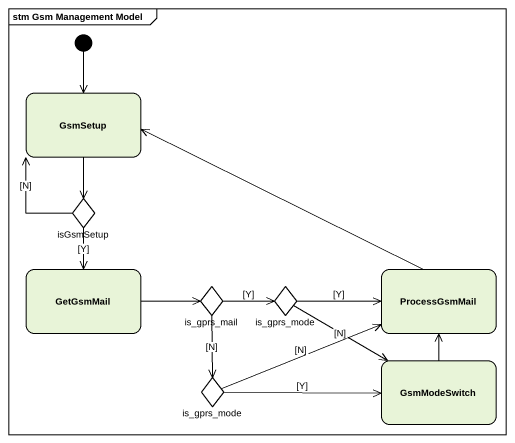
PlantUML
@startuml
mainframe stm Gsm Management Model
hide empty description
state GsmSetup
state isGsmSetup <<choice>>
state GetGsmMail
state is_gprs_mail <<choice>>
state is_gprs_mode <<choice>>
state ProcessGsmMail
state GsmModeSwitch
state "is_gprs_mode" as is_gprs_mode_2 <<choice>>
[*] --> GsmSetup
GsmSetup --> isGsmSetup
isGsmSetup -up-> GsmSetup : [N]
isGsmSetup --> GetGsmMail : [Y]
GetGsmMail -right-> is_gprs_mail
is_gprs_mail -right-> is_gprs_mode : [Y]
is_gprs_mail --> is_gprs_mode_2 : [N]
is_gprs_mode -right-> ProcessGsmMail : [Y]
is_gprs_mode -right-> GsmModeSwitch : [N]
ProcessGsmMail -left-> GsmSetup
GsmModeSwitch -up-> ProcessGsmMail
is_gprs_mode_2 -right-> ProcessGsmMail : [N]
is_gprs_mode_2 -right-> GsmModeSwitch : [Y]
@enduml
